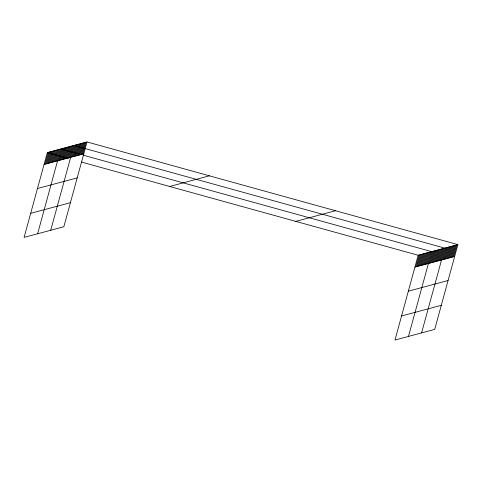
<?xml version="1.0" encoding="UTF-8"?>
<svg xmlns="http://www.w3.org/2000/svg" width="482" height="482" viewBox="0 0 482 482"><rect width="100%" height="100%" fill="white"/><g stroke="black" fill="none" stroke-linecap="round" stroke-linejoin="round"><path stroke-width="0.72" d="M87.037 141.955L47.296 152.601L24.1 237.391L63.841 226.745L87.037 141.955L457.9 244.609L434.704 329.399L394.963 340.045L418.159 255.255L457.9 244.609M45.019 164.187L48.26 152.342M45.989 163.928L49.224 152.083M46.953 163.669L50.194 151.824M47.917 163.41L51.158 151.565M48.881 163.151L52.122 151.306M49.845 162.892L53.086 151.047M50.809 162.633L54.05 150.788M51.779 162.374L55.014 150.529M52.743 162.121L55.984 150.27M53.707 161.862L56.948 150.016M54.671 161.603L57.912 149.757M55.635 161.343L58.876 149.498M56.599 161.084L59.84 149.239M37.614 233.77L60.81 148.98L81.669 154.752M58.503 160.572L61.744 148.727M59.443 160.325L62.678 148.48M60.377 160.072L63.618 148.227M61.316 159.819L64.552 147.974M62.25 159.572L65.492 147.727M63.184 159.319L66.426 147.474M64.124 159.072L67.366 147.221M65.058 158.819L68.299 146.974M65.998 158.566L69.239 146.721M66.932 158.319L70.173 146.474M67.872 158.066L71.113 146.221M68.806 157.813L72.047 145.968M69.745 157.566L72.987 145.721M50.724 230.257L73.921 145.468L444.784 248.122L421.587 332.911M71.619 157.06L74.861 145.215M72.553 156.813L75.794 144.968M73.493 156.56L76.728 144.714M74.427 156.313L77.668 144.461M75.367 156.06L78.602 144.214M76.301 155.807L79.542 143.961M77.234 155.559L80.476 143.714M78.174 155.306L81.416 143.461M79.108 155.053L82.35 143.208M80.048 154.806L83.29 142.961M80.982 154.553L84.223 142.708M81.922 154.3L85.163 142.455M82.856 154.053L86.097 142.208M415.888 266.841L419.129 254.996M416.852 266.582L420.093 254.737M417.816 266.323L421.057 254.478M418.78 266.064L422.021 254.219M419.744 265.805L422.985 253.96M420.714 265.546L423.949 253.701M421.678 265.287L424.919 253.442M422.642 265.034L425.883 253.183M423.606 264.775L426.847 252.93M424.57 264.516L427.811 252.67M425.534 264.257L428.775 252.411M426.504 263.997L429.745 252.152M427.468 263.738L430.709 251.893M408.477 336.424L431.673 251.634L83.061 155.138M429.372 263.232L432.607 251.381M430.306 262.979L433.547 251.134M431.239 262.726L434.481 250.881M432.179 262.479L435.421 250.634M433.113 262.226L436.355 250.381M434.053 261.973L437.294 250.128M434.987 261.726L438.228 249.881M435.927 261.473L439.168 249.628M436.861 261.22L440.102 249.375M437.801 260.973L441.042 249.128M438.734 260.72L441.976 248.875M439.674 260.473L442.916 248.622M440.608 260.22L443.85 248.375M442.482 259.72L445.723 247.869M443.422 259.467L446.657 247.621M444.356 259.214L447.597 247.368M445.29 258.967L448.531 247.121M446.23 258.714L449.471 246.868M447.163 258.46L450.405 246.615M448.103 258.213L451.345 246.368M449.037 257.96L452.279 246.115M449.977 257.707L453.219 245.862M450.911 257.46L454.152 245.615M451.851 257.207L455.092 245.362M452.785 256.96L456.026 245.109M453.725 256.707L456.966 244.862M44.055 164.446L83.796 153.8M37.469 188.516L77.21 177.876M30.685 213.315L70.426 202.675M169.682 186.474L209.423 175.834M295.773 221.377L335.514 210.736M414.924 267.1L454.659 256.454M408.338 291.17L448.073 280.53M401.548 315.975L441.289 305.329M47.296 152.601L68.155 158.373M81.368 162.03L418.159 255.255"/></g></svg>
